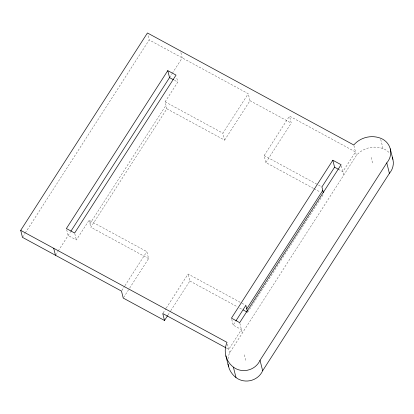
<?xml version="1.0" encoding="UTF-8"?>
<svg xmlns="http://www.w3.org/2000/svg" width="414" height="414" viewBox="0 0 414 414"><rect width="100%" height="100%" fill="white"/><g stroke="black" fill="none" stroke-linecap="round" stroke-linejoin="round"><path stroke-width="0.31" stroke-dasharray="2.07 1.55" d="M22.454 237.336L24.897 233.527M25.244 232.984L149.195 39.946L147.736 34.129M55.46 255.257L57.862 251.521M58.203 250.987L70.577 231.716M169.533 77.604L171.929 73.868M172.276 73.335L182.207 57.867L180.457 50.891M66.675 229.703L68.139 235.514L76.388 239.996L89.067 220.258L146.835 251.619L148.585 258.595L129.489 288.341M148.585 258.595L90.816 227.234L166.863 108.799L165.114 101.823L177.787 82.086L176.473 76.854M89.942 223.746L165.988 105.311M121.83 290.556L124.609 286.229M124.956 285.691L146.835 251.619M166.863 108.799L224.631 140.16L222.882 133.184L248.229 93.709L149.195 39.946M123.584 297.531L129.137 288.879M224.631 140.16L249.984 100.68L248.229 93.709M163.095 312.958L165.874 308.632M166.221 308.094L188.096 274.021L241.336 302.924M313.47 188.391L265.897 162.562L264.142 155.586L289.495 116.106L355.512 151.948L342.839 171.691L338.988 169.6M167.97 315.064L170.402 311.281M170.749 310.738L189.85 280.997L188.096 274.021M265.897 162.562L291.244 123.082L289.495 116.106M226.51 348.117L228.771 349.344L241.445 329.601L233.191 325.125L235.587 321.388M247.619 312.358L323.665 193.923M227.995 358.954A23.417 21.756 -14.1 0 1 229.646 352.831L356.392 155.436A22.92 21.3 -14.1 0 1 383.033 148.605A17.191 15.975 -14.1 0 1 389.341 152.807M249.984 100.68L291.244 123.082M174.485 80.29L177.787 82.086M165.114 101.823L222.882 133.184M264.142 155.586L317.947 184.794M318.516 185.105L321.911 186.947M314.035 188.696L320.265 192.08M241.9 303.229L245.864 305.382M189.85 280.997L237.424 306.826M239.69 308.052L241.952 309.284M380.714 139.378L383.033 148.605M371.141 157.423L372.895 164.399M353.908 145.557L356.392 155.436M341.379 165.879L343.713 175.179M239.835 323.21L242.319 333.089M244.4 354.814L246.149 361.789M231.731 319.308L233.191 325.125M227.457 344.112L229.646 352.831M89.067 220.258L90.816 227.234M74.784 233.605L76.388 239.996"/><path stroke-width="0.62" d="M167.623 315.608L164.498 320.472L123.237 298.075L121.483 291.099L22.454 237.336L20.7 230.36L147.446 32.97L353.763 144.978A22.92 21.3 -14.1 0 1 380.409 138.147A17.191 15.975 -14.1 0 1 386.774 162.899L389.398 173.357L262.657 370.753A16.995 15.789 -14.1 0 1 236.011 377.584A23.417 21.756 -14.1 0 1 228.062 364.082M167.779 70.628L66.385 228.544L74.639 233.02L176.033 75.11L167.779 70.628L169.533 77.604L70.923 231.178M332.835 160.234L231.436 318.149L239.69 322.63L341.089 164.715L332.835 160.234L334.584 167.209L321.911 186.947L323.37 192.764M235.933 320.855L245.864 305.382L247.324 311.193M246.739 308.87L322.791 190.435M236.011 377.584L233.382 367.12A16.995 15.789 -14.1 0 0 260.028 360.289L386.774 162.899M169.533 77.604L173.383 79.695M334.584 167.209L338.44 169.3M243.085 309.9L247.049 312.052M20.7 230.36L227.017 342.368A23.417 21.756 -14.1 0 0 233.382 367.12M225.946 347.812L162.749 313.501L164.498 320.472M390.252 148.812L392.881 159.276M260.028 360.289L262.657 370.753M225.873 355.854L228.502 366.312M53.711 248.281L55.46 255.257M392.306 157.517A17.191 15.975 -14.1 0 1 389.398 173.357"/></g></svg>
